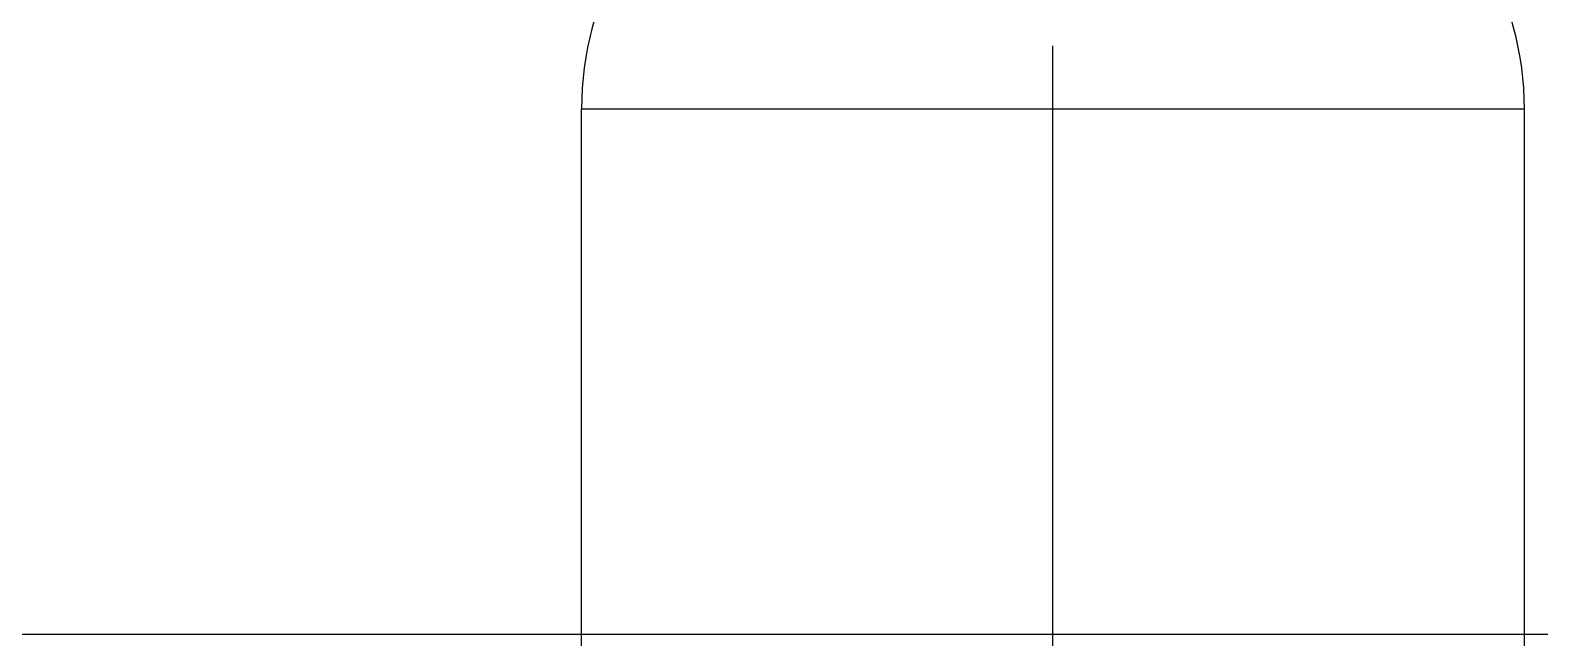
# Model space of a CAD drawing. Header units: millimetres. Extents: x -73584 to -37571, y -61249 to -50748.
# Drawn here: x -53441.82 to -53393.79, y -56912.43 to -56893.11 of the extents above; entities that cross this region are included whole.
import ezdxf

# ---------------------------------------------------------------- set-up
doc = ezdxf.new("R2010")
doc.units = ezdxf.units.MM
doc.header["$LTSCALE"] = 200
doc.linetypes.add('DOT_CENTER', pattern=[14, 12, -1, 0, -1])
doc.layers.add('1', color=7, linetype='Continuous')
doc.layers.add('DIM', color=3, linetype='Continuous')

# ---------------------------------------------------------------- blocks, each defined once
blk = doc.blocks.new('23-D1020-B_EXTRUSION-MAIN-BODY_BASESTAND-0_5m_Absen-PL__363', base_point=(418.75, -61.98))
at = {"color": 7, "linetype": 'Continuous'}
blk.add_line((434.257, -61.78), (873.608, -61.78), dxfattribs=at)
blk = doc.blocks.new('Top1', base_point=(668.75, -75.52))
blk.add_blockref('23-D1020-B_EXTRUSION-MAIN-BODY_BASESTAND-0_5m_Absen-PL__363', (418.75, -61.98))
blk = doc.blocks.new('*U238')
at = {"xscale": -1, "rotation": 359.9999999999976}
blk.add_blockref('Top1', (0, -53.713), dxfattribs=at)
blk = doc.blocks.new('*U239')
at = {"layer": 'DIM', "color": 0, "linetype": 'ByBlock', "lineweight": -2, "transparency": 16777216}
blk.add_blockref('*U238', (1000, 0), dxfattribs=at)
blk = doc.blocks.new('23-D0471-A_MALE-KINGPIN_STACKING_Absen__166', base_point=(-4.695, -388.657))
at = {"color": 7, "linetype": 'Continuous'}
for p, q in [((54.305, -343.657), (7.984, -343.657)), ((54.305, -373.657), (7.984, -373.657))]:
    blk.add_line(p, q, dxfattribs=at)
at = {"color": 140, "linetype": 'Continuous'}
for p, q in [((7.984, -358.657), (7.984, -343.657)), ((7.984, -373.657), (7.984, -358.657))]:
    blk.add_line(p, q, dxfattribs=at)
at = {"color": 7, "linetype": 'Continuous'}
for centre, start, end in [((7.984, -353.657), 90, 120), ((7.984, -363.657), 240, 270)]:
    blk.add_arc(centre, 10, start, end, dxfattribs=at)
at = {"layer": '1', "color": 1, "linetype": 'DOT_CENTER'}
blk.add_line((56.305, -358.657), (5.984, -358.657), dxfattribs=at)
blk = doc.blocks.new('PH_23_KOLOM-OUTRIGGER-0_8m_STACKING_Absen__171', base_point=(-4.695, -388.657))
blk.add_blockref('23-D0471-A_MALE-KINGPIN_STACKING_Absen__166', (-4.695, -388.657))
blk = doc.blocks.new('23-A0231-B_WELDING-ASSEMBLY_OUTRIGGER-0_8m_STACKING_Absen__173', base_point=(-4.695, -638.657))
blk.add_blockref('PH_23_KOLOM-OUTRIGGER-0_8m_STACKING_Absen__171', (-4.695, -388.657))
blk = doc.blocks.new('23-A0226-B_OUTRIGGER-0_8m_STACKING_Absen__188', base_point=(-4.695, -694.144))
blk.add_blockref('23-A0231-B_WELDING-ASSEMBLY_OUTRIGGER-0_8m_STACKING_Absen__173', (-4.695, -638.657))
blk = doc.blocks.new('*U241')
at = {"rotation": 270.0000000000176}
blk.add_blockref('23-A0226-B_OUTRIGGER-0_8m_STACKING_Absen__188', (-210.259, 404.75), dxfattribs=at)
blk = doc.blocks.new('*U242')
at = {"layer": 'DIM', "color": 0, "linetype": 'ByBlock', "lineweight": -2, "transparency": 16777216}
blk.add_blockref('*U241', (1000, 0), dxfattribs=at)

msp = doc.modelspace()

# ---------------------------------------------------------------- block references
at = {"layer": 'DIM', "color": 0}
msp.add_blockref('*U239', (-54534.278, -56872.358), dxfattribs=at)
at = {"layer": 'DIM', "color": 3}
msp.add_blockref('*U242', (-54534.506, -57287.681), dxfattribs=at)

doc.saveas('drawing.dxf')
